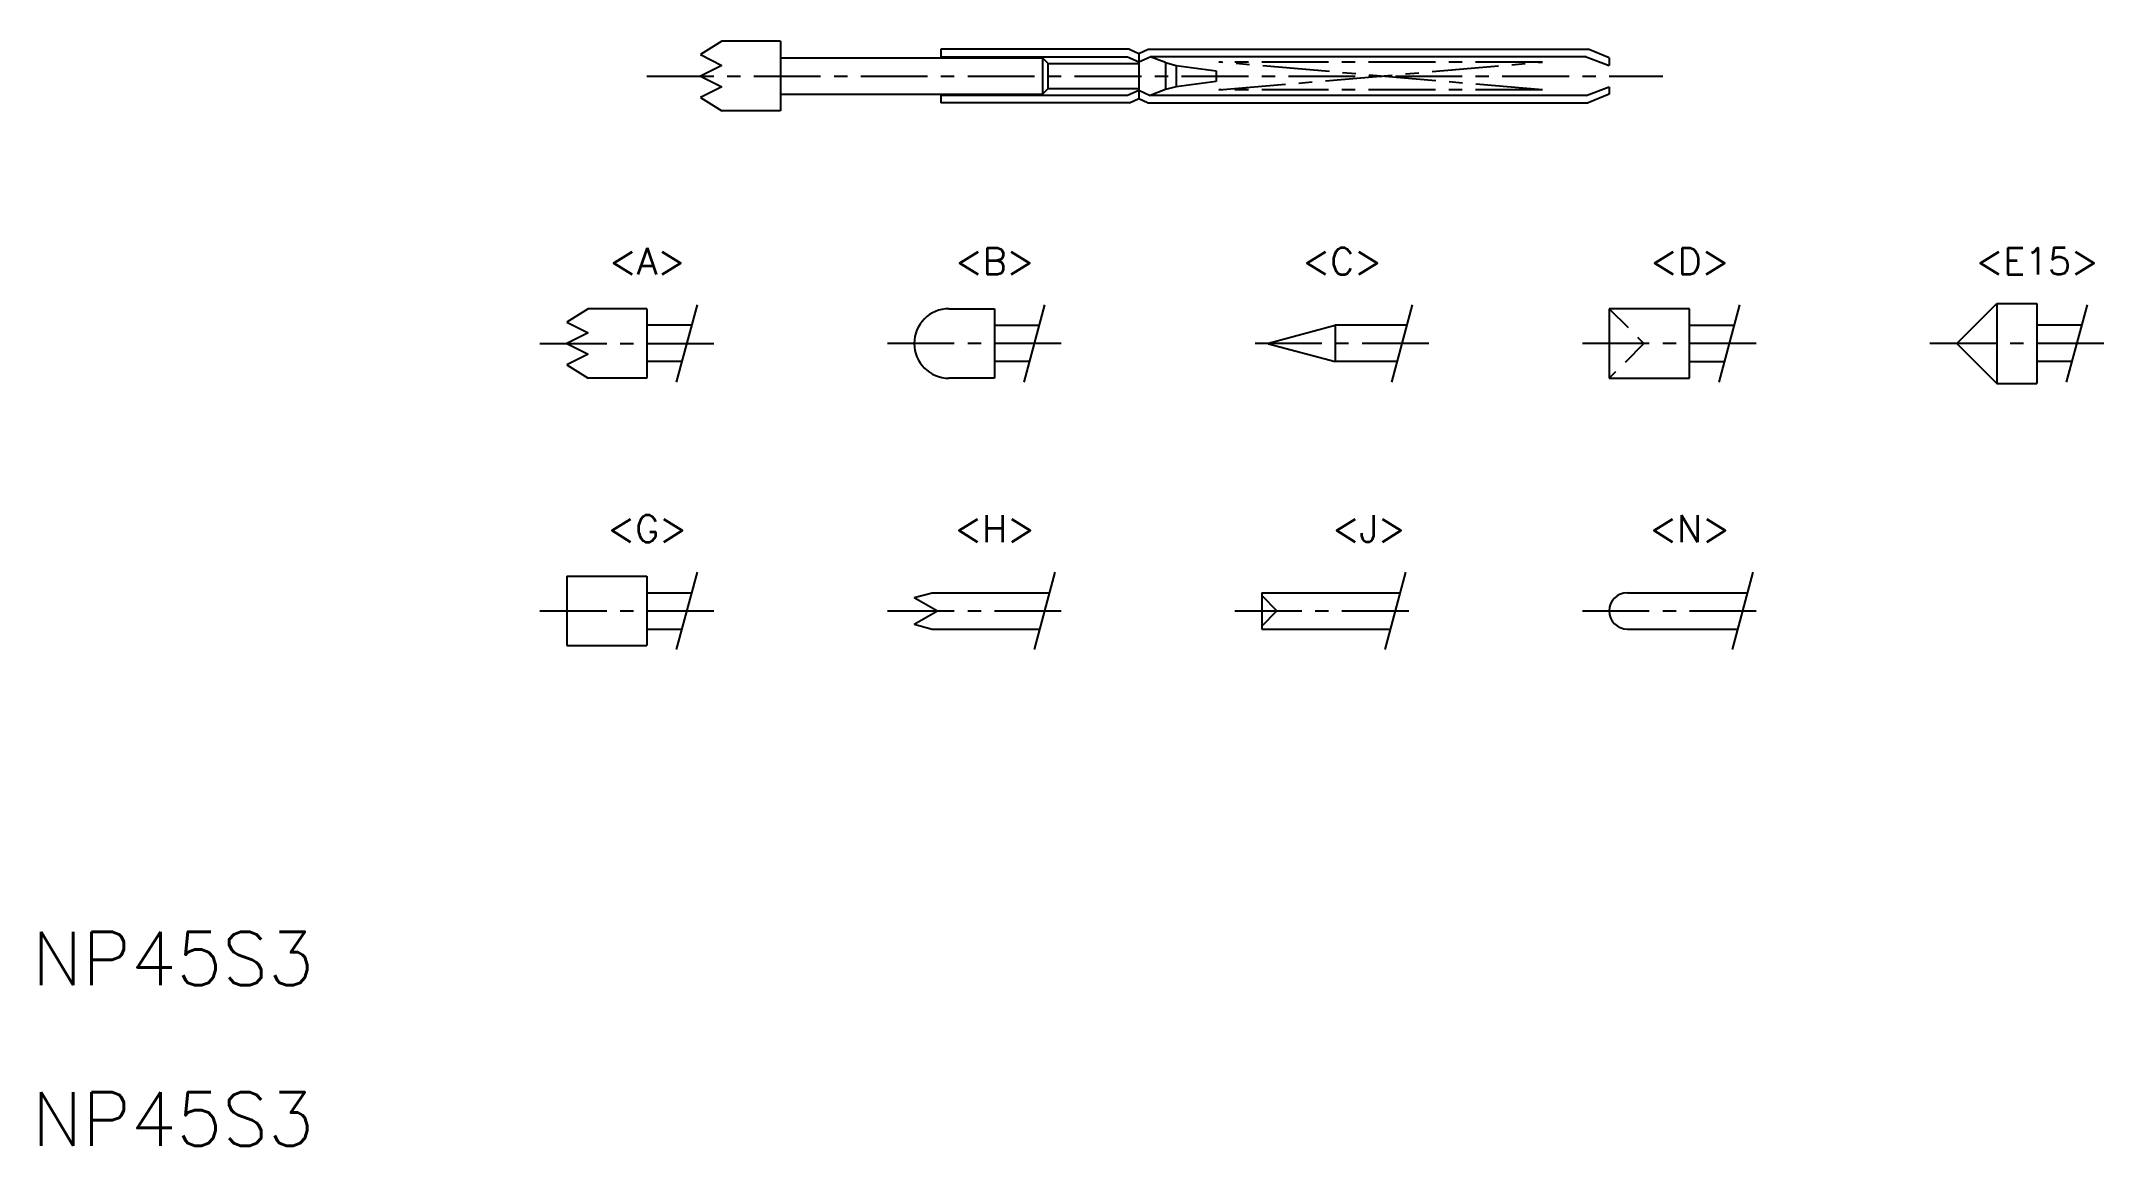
# Model space of a CAD drawing. Extents: x 5.2 to 43.8, y 5 to 25.7.
import ezdxf
from ezdxf.enums import TextEntityAlignment as Align

# ---------------------------------------------------------------- set-up
doc = ezdxf.new("R2010")
doc.units = 0
doc.linetypes.add('CENTER', pattern=[2, 1.25, -0.25, 0.25, -0.25])
doc.linetypes.add('DASHED', pattern=[0.75, 0.5, -0.25])
doc.layers.get('0').update_dxf_attribs({"linetype": 'CONTINUOUS'})
doc.layers.add('CENTER', color=1, linetype='CENTER')
doc.styles.get("Standard").update_dxf_attribs({"font": 'txt.shx', "width": 0.7, "bigfont": 'bigfont.shx'})

msp = doc.modelspace()

# ---------------------------------------------------------------- linework, layer by layer
at = {"color": 7, "linetype": 'CONTINUOUS'}
for p, q in [((17.9, 25.65), (17.5, 25.4)), ((19, 25.65), (17.9, 25.65)), ((19, 25.65), (19, 24.35)), ((22, 25.5), (22, 25.36)), ((25.525, 25.5), (22, 25.5)), ((25.525, 25.5), (25.7, 25.42)), ((25.7, 25.42), (25.875, 25.5)), ((25.875, 25.5), (34.109, 25.5)), ((34.5, 25.339), (34.109, 25.5)), ((17.5, 25.4), (17.9, 25.2)), ((17.9, 25.2), (17.5, 25)), ((19, 25.34), (23.9, 25.34)), ((22, 25.36), (25.492, 25.36)), ((23.9, 25.34), (23.9, 24.66)), ((23.9, 25.34), (24, 25.24)), ((24, 25.24), (24, 24.76)), ((24, 25.235), (25.7, 25.235)), ((25.492, 25.36), (25.7, 25.265)), ((25.7, 25.42), (25.7, 24.58)), ((25.7, 25.265), (25.911, 25.361)), ((34.069, 25.361), (25.911, 25.361)), ((26.2, 25.25), (25.911, 25.361)), ((26.2, 25.25), (26.4, 25.2)), ((26.2, 25.25), (26.2, 24.75)), ((26.4, 25.2), (26.4, 24.8)), ((26.4, 25.2), (27.15, 25.1)), ((27.15, 25.1), (27.15, 24.9)), ((34.069, 25.361), (34.5, 25.2)), ((34.5, 25.339), (34.5, 25.2)), ((17.5, 25), (17.9, 24.8)), ((17.9, 24.8), (17.5, 24.6)), ((23.9, 24.66), (24, 24.76)), ((24, 24.765), (25.7, 24.765)), ((25.492, 24.64), (25.7, 24.735)), ((25.7, 24.735), (25.911, 24.639)), ((26.2, 24.75), (25.911, 24.639)), ((26.4, 24.8), (26.2, 24.75)), ((27.15, 24.9), (26.4, 24.8)), ((34.069, 24.639), (34.5, 24.8)), ((34.5, 24.8), (34.5, 24.661)), ((17.5, 24.6), (17.9, 24.35)), ((19, 24.35), (17.9, 24.35)), ((19, 24.66), (23.9, 24.66)), ((22, 24.64), (25.492, 24.64)), ((22, 24.64), (22, 24.5)), ((25.525, 24.5), (22, 24.5)), ((25.525, 24.5), (25.7, 24.58)), ((25.7, 24.58), (25.875, 24.5)), ((25.875, 24.5), (34.109, 24.5)), ((34.069, 24.639), (25.911, 24.639)), ((34.5, 24.661), (34.109, 24.5)), ((15.4, 20.65), (15, 20.4)), ((16.5, 20.65), (15.4, 20.65)), ((16.5, 20.65), (16.5, 19.35)), ((22.15, 20.65), (23, 20.65)), ((23, 20.65), (23, 19.35)), ((36, 20.65), (34.5, 20.65)), ((34.5, 20.65), (34.5, 19.35)), ((36, 19.35), (36, 20.65)), ((41, 20), (41.75, 20.75)), ((41.75, 20.75), (42.5, 20.75)), ((41.75, 20.75), (41.75, 19.25)), ((42.5, 20.75), (42.5, 19.25)), ((15, 20.4), (15.4, 20.2)), ((15.4, 20.2), (15, 20)), ((17.341, 20.34), (16.5, 20.34)), ((23, 20.34), (23.841, 20.34)), ((28.126, 20.005), (29.376, 20.34)), ((29.376, 20.34), (29.376, 19.66)), ((30.721, 20.34), (29.376, 20.34)), ((36, 20.34), (36.841, 20.34)), ((43.341, 20.34), (42.5, 20.34)), ((15, 20), (15.4, 19.8)), ((15.4, 19.8), (15, 19.6)), ((28.126, 19.995), (28.126, 20.005)), ((28.126, 19.995), (29.376, 19.66)), ((41, 20), (41.75, 19.25)), ((15, 19.6), (15.4, 19.35)), ((16.5, 19.35), (15.4, 19.35)), ((17.159, 19.66), (16.5, 19.66)), ((23, 19.35), (22.15, 19.35)), ((23.659, 19.66), (23, 19.66)), ((30.531, 19.66), (29.376, 19.66)), ((34.5, 19.35), (36, 19.35)), ((36, 19.66), (36.659, 19.66)), ((43.159, 19.66), (42.5, 19.66)), ((41.75, 19.25), (42.5, 19.25)), ((15, 15.65), (16.5, 15.65)), ((15, 15.65), (15, 14.35)), ((16.5, 15.65), (16.5, 14.35)), ((16.5, 15.34), (17.341, 15.34)), ((21.5, 15.25), (21.836, 15.34)), ((21.5, 15.25), (21.933, 15)), ((21.836, 15.34), (24.036, 15.34)), ((28, 15.34), (28, 14.66)), ((28, 15.34), (30.591, 15.34)), ((34.84, 15.34), (37.091, 15.34)), ((16.5, 14.66), (17.159, 14.66)), ((21.5, 14.75), (21.933, 15)), ((21.5, 14.75), (21.836, 14.66)), ((21.836, 14.66), (23.853, 14.66)), ((28, 14.66), (30.409, 14.66)), ((34.5, 15), (34.5, 15)), ((34.84, 14.66), (36.909, 14.66)), ((15, 14.35), (16.5, 14.35))]:
    msp.add_line(p, q, dxfattribs=at)
at = {"color": 3, "linetype": 'CONTINUOUS'}
for p, q in [((17.056, 19.276), (17.444, 20.724)), ((23.556, 19.276), (23.944, 20.724)), ((30.432, 19.276), (30.82, 20.724)), ((36.556, 19.276), (36.944, 20.724)), ((43.056, 19.276), (43.444, 20.724)), ((17.056, 14.276), (17.444, 15.724)), ((23.75, 14.276), (24.139, 15.724)), ((30.306, 14.276), (30.694, 15.724)), ((36.806, 14.276), (37.194, 15.724))]:
    msp.add_line(p, q, dxfattribs=at)
at = {"color": 3, "linetype": 'DASHED'}
for p, q in [((34.5, 20.65), (35.15, 20)), ((35.15, 20), (34.5, 19.35)), ((28, 15.285), (28.285, 15)), ((28, 14.715), (28.285, 15))]:
    msp.add_line(p, q, dxfattribs=at)
at = {"color": 7, "linetype": 'CONTINUOUS'}
for centre, radius, start, end in [((22.15, 20), 0.65, 90, 270), ((34.84, 15), 0.34, 90, 180), ((34.84, 15), 0.34, 180, 270)]:
    msp.add_arc(centre, radius, start, end, dxfattribs=at)
at = {"layer": 'CENTER', "color": 1, "linetype": 'CENTER'}
for p, q in [((33.25, 24.739), (27.2, 25.261)), ((27.2, 24.739), (33.25, 25.261)), ((33.25, 25.261), (27.2, 25.261)), ((16.5, 25), (35.5, 25)), ((33.25, 24.739), (27.2, 24.739)), ((14.5, 20), (17.75, 20)), ((24.25, 20), (21, 20)), ((31.126, 20), (27.626, 20)), ((37.25, 20), (34, 20)), ((43.75, 20), (40.5, 20)), ((14.5, 15), (17.75, 15)), ((21, 15), (24.5, 15)), ((27.5, 15), (31, 15)), ((34, 15), (37.5, 15))]:
    msp.add_line(p, q, dxfattribs=at)

# ---------------------------------------------------------------- texts
at = {"color": 7, "linetype": 'CONTINUOUS'}
for s, p in [('<A>', (16.504, 21.537)), ('<B>', (23.004, 21.537)), ('<C>', (29.504, 21.537)), ('<D>', (36.004, 21.537)), ('<E15>', (42.504, 21.537)), ('<G>', (16.504, 16.537)), ('<H>', (23.004, 16.537)), ('<J>', (30.004, 16.537)), ('<N>', (36.004, 16.537))]:
    msp.add_text(s, height=0.5, dxfattribs=at).set_placement(p, align=Align.MIDDLE)
for p in [(5, 8), (5, 5)]:
    msp.add_text('NP45S3', height=1, dxfattribs=at).set_placement(p)

doc.saveas('drawing.dxf')
